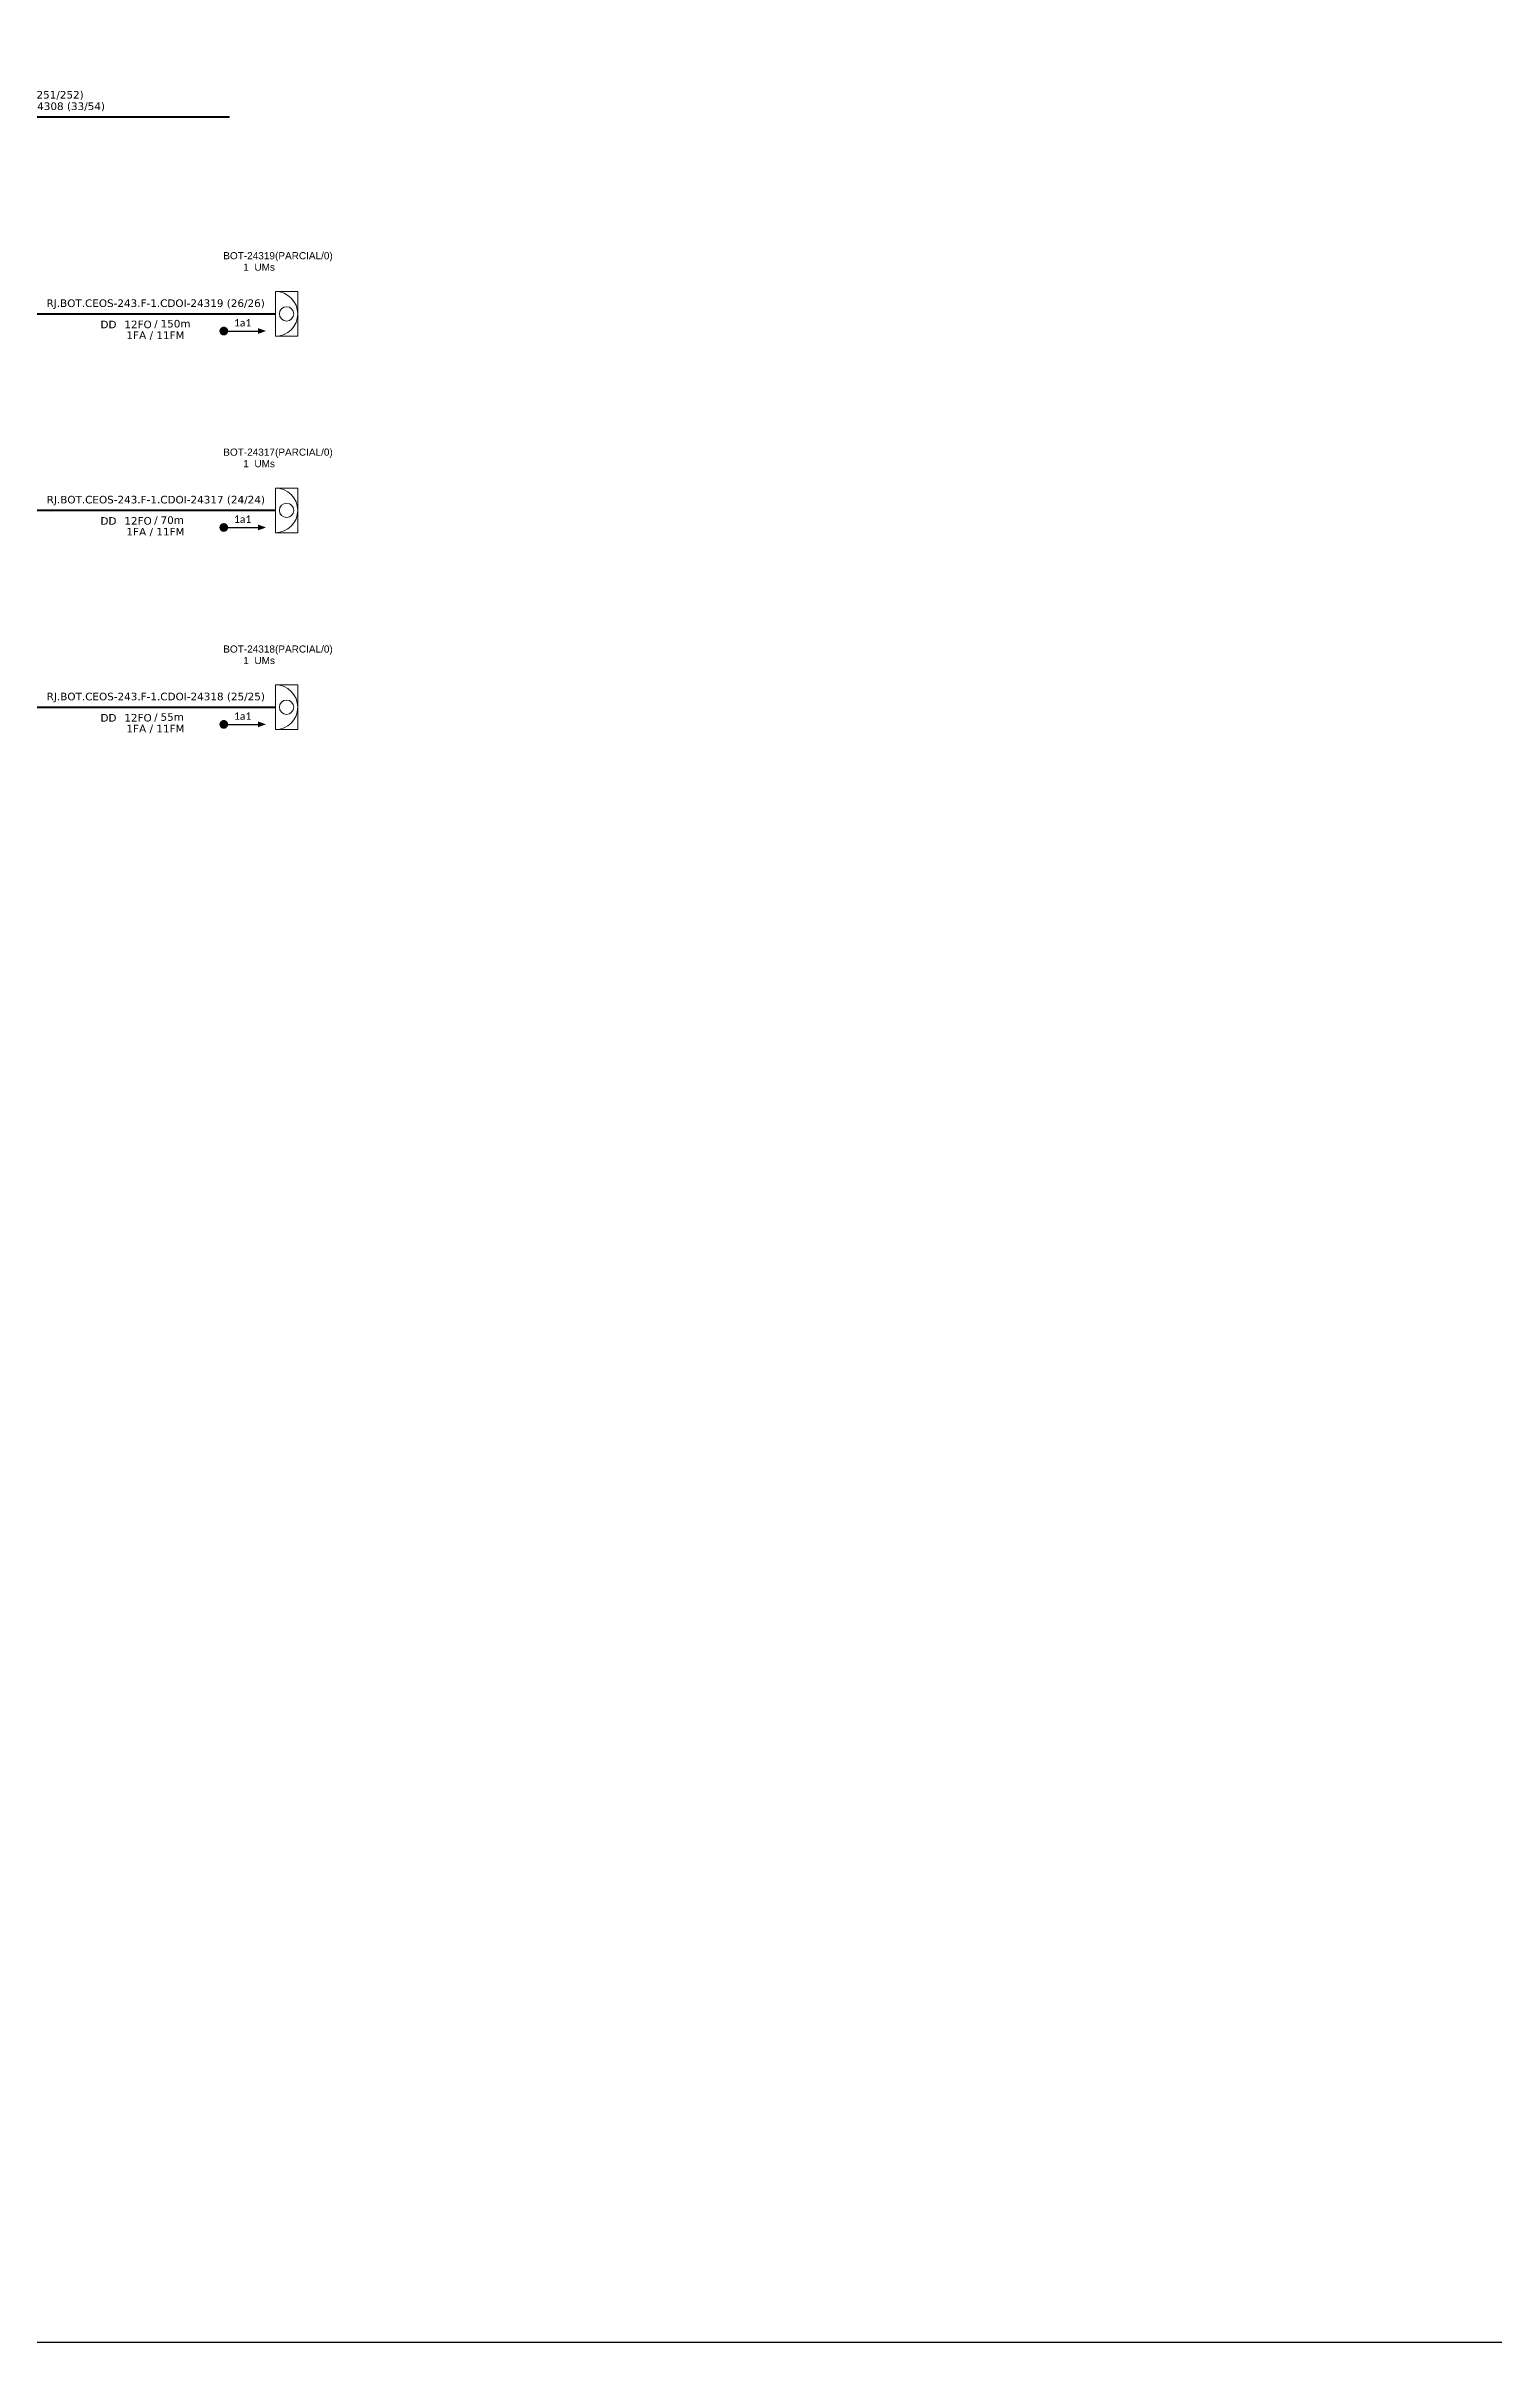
# Model space of a CAD drawing. Header units: metres. Extents: x -1434 to -593, y 563 to 1157.
# Drawn here: x -1071.5 to -879.3, y 563 to 867.8 of the extents above; entities that cross this region are included whole.
import ezdxf
from ezdxf.enums import TextEntityAlignment as Align

# ---------------------------------------------------------------- set-up
doc = ezdxf.new("R2010")
doc.units = ezdxf.units.M
for name, color, linetype, lineweight in [("20.0-LEGENDA DOS CDO'S", 1, 'Continuous', 0), ('20.1-CDO_INTERIOR', 1, 'Continuous', 0), ('40.1-ETIQUETAS', 1, 'Continuous', 20)]:
    doc.layers.add(name, color=color, linetype=linetype, lineweight=lineweight)
doc.layers.add('CAP a instalar', color=1, linetype='Continuous')
doc.layers.add('SETA', color=7, linetype='Continuous')
doc.styles.add('ARIAL', font='arial.ttf')
doc.styles.add('siredit', font='verdana.ttf')
doc.styles.get("Standard").update_dxf_attribs({"font": 'arial.ttf'})

# ---------------------------------------------------------------- blocks, each defined once
blk = doc.blocks.new('CDOI_INT')
at = {"layer": '20.1-CDO_INTERIOR', "color": 0, "lineweight": 18}
blk.add_lwpolyline([(4.25, -4.25), (4.25, 4.25), (0, 4.25), (0, -4.25)], close=True, dxfattribs=at)
blk.add_circle((2.12, 0), 1.36, dxfattribs=at)
blk.add_arc((0, 0), 4.25, 270, 90, dxfattribs=at)
at = {"layer": "20.0-LEGENDA DOS CDO'S", "color": 0, "style": 'ARIAL'}
for tag, p in [('CDO_N', (-0.08, 10.38)), ('SURVEY', (-0.08, 8.2)), ('SPLITER_1', (21.18, 10.38)), ('SPLITER_2', (21.19, 8.68)), ('SAP', (-0.08, 6.23)), ('1:XX', (5.94, -2.22)), ('UMS', (5.94, -4.24))]:
    blk.add_attdef(tag, p, '', height=1.36, dxfattribs=at)
blk.add_attdef('FIBRAS_UTILIZADAS', text='', height=1.36, dxfattribs=at).set_placement((15.34, 10.38), align=Align.CENTER)
blk = doc.blocks.new('ETIQUETA_RS5F')
at = {"layer": '40.1-ETIQUETAS', "color": 0, "style": 'siredit'}
blk.add_text('/', height=1.5, dxfattribs=at).set_placement((1.55, -1.95), align=Align.MIDDLE_RIGHT)
for tag, p in [('ETIQUETA_R_PRIMARIA', (1.18, 4.1)), ('ETIQUETA_R_SECUNDARIA', (1.18, 2.1)), ('F_ATIVAS/F_MORTAS', (1.11, -4.24))]:
    blk.add_attdef(tag, text='', height=1.5, dxfattribs=at).set_placement(p, align=Align.MIDDLE_CENTER)
for tag, p in [('TIPO_CABO', (-6.62, -2.12)), ('CAP_CABO', (0.37, -2.09))]:
    blk.add_attdef(tag, text='', height=1.5, dxfattribs=at).set_placement(p, align=Align.MIDDLE_RIGHT)
blk.add_attdef('METROS', text='', height=1.5, dxfattribs=at).set_placement((2.11, -1.95), align=Align.MIDDLE_LEFT)
for tag, p in [('FUSÃO_1', (0.82, -8.39)), ('FUSÃO_2', (0.82, -10.6)), ('FUSÃO_3', (0.82, -12.93)), ('FUSÃO_4', (0.82, -15.14)), ('FUSÃO_5', (0.82, -17.16))]:
    blk.add_attdef(tag, text='', height=1.5, dxfattribs=at).set_placement(p, align=Align.CENTER)

msp = doc.modelspace()

# ---------------------------------------------------------------- linework, layer by layer
at = {"color": 7}
msp.add_lwpolyline([(-1434.31, 562.96), (-593.31, 562.96), (-593.31, 1156.96), (-1434.31, 1156.96)], close=True, dxfattribs=at)
at = {"const_width": 0.575}
for points in [[(-1048.14, 829.95, 1), (-1047.56, 829.95, 1)], [(-1048.14, 803.87, 1), (-1047.56, 803.87, 1)], [(-1048.14, 777.73, 1), (-1047.56, 777.73, 1)]]:
    msp.add_lwpolyline(points, format="xyb", close=True, dxfattribs=at)
at = {"layer": 'CAP a instalar', "color": 7, "ltscale": 7, "const_width": 0.268}
msp.add_lwpolyline([(-1126.72, 858.37), (-1047.09, 858.37)], dxfattribs=at)
at = {"layer": 'CAP a instalar', "color": 8, "ltscale": 7, "const_width": 0.268}
for points in [[(-1076.95, 832.22), (-1041.01, 832.23)], [(-1075.62, 806.14), (-1041.01, 806.14)], [(-1075.62, 780), (-1041.01, 780.01)]]:
    msp.add_lwpolyline(points, dxfattribs=at)
at = {"layer": 'SETA'}
for points in [[(-1047.85, 829.95), (-1042.91, 829.95)], [(-1047.85, 803.87), (-1042.91, 803.87)], [(-1047.85, 777.73), (-1042.91, 777.73)]]:
    msp.add_lwpolyline(points, dxfattribs=at)
for points in [[(-1043.31, 830.34), (-1042.25, 829.96), (-1043.31, 829.57)], [(-1043.31, 804.26), (-1042.25, 803.87), (-1043.31, 803.49)], [(-1043.31, 778.12), (-1042.25, 777.74), (-1043.31, 777.35)]]:
    msp.add_solid(points, dxfattribs=at)

# ---------------------------------------------------------------- block references
at = {"layer": '20.1-CDO_INTERIOR', "color": 8, "ltscale": 11}
ref = msp.add_blockref('CDOI_INT', (-1041, 832.23), dxfattribs=dict(at, xscale=0.6986235969646043, yscale=0.6986235969646043, zscale=0.6986235969646043))
ref.add_attrib('CDO_N', 'BOT-24319', dxfattribs={"layer": "20.0-LEGENDA DOS CDO'S", "color": 8, "height": 0.95, "style": 'ARIAL'}).set_placement((-1041.06, 839.48), align=Align.RIGHT)
ref.add_attrib('FIBRAS_UTILIZADAS', '    (PARCIAL/0)', dxfattribs={"layer": "20.0-LEGENDA DOS CDO'S", "color": 8, "height": 0.9484, "style": 'ARIAL'}).set_placement((-1037.95, 839.48), align=Align.CENTER)
ref.add_attrib('SURVEY', '1  UMs', dxfattribs={"layer": "20.0-LEGENDA DOS CDO'S", "color": 8, "height": 0.95, "style": 'ARIAL'}).set_placement((-1041.06, 837.96), align=Align.RIGHT)
ref = msp.add_blockref('CDOI_INT', (-1041, 806.14), dxfattribs=dict(at, xscale=0.6986235969646043, yscale=0.6986235969646043, zscale=0.6986235969646043))
ref.add_attrib('CDO_N', 'BOT-24317', dxfattribs={"layer": "20.0-LEGENDA DOS CDO'S", "color": 8, "height": 0.95, "style": 'ARIAL'}).set_placement((-1041.06, 813.4), align=Align.RIGHT)
ref.add_attrib('FIBRAS_UTILIZADAS', '    (PARCIAL/0)', dxfattribs={"layer": "20.0-LEGENDA DOS CDO'S", "color": 8, "height": 0.9484, "style": 'ARIAL'}).set_placement((-1037.95, 813.4), align=Align.CENTER)
ref.add_attrib('SURVEY', '1  UMs', dxfattribs={"layer": "20.0-LEGENDA DOS CDO'S", "color": 8, "height": 0.95, "style": 'ARIAL'}).set_placement((-1041.06, 811.87), align=Align.RIGHT)
ref = msp.add_blockref('CDOI_INT', (-1041, 780.01), dxfattribs=dict(at, xscale=0.6986235969646043, yscale=0.6986235969646043, zscale=0.6986235969646043))
ref.add_attrib('CDO_N', 'BOT-24318', dxfattribs={"layer": "20.0-LEGENDA DOS CDO'S", "color": 8, "height": 0.95, "style": 'ARIAL'}).set_placement((-1041.06, 787.26), align=Align.RIGHT)
ref.add_attrib('FIBRAS_UTILIZADAS', '    (PARCIAL/0)', dxfattribs={"layer": "20.0-LEGENDA DOS CDO'S", "color": 8, "height": 0.9484, "style": 'ARIAL'}).set_placement((-1037.95, 787.26), align=Align.CENTER)
ref.add_attrib('SURVEY', '1  UMs', dxfattribs={"layer": "20.0-LEGENDA DOS CDO'S", "color": 8, "height": 0.95, "style": 'ARIAL'}).set_placement((-1041.06, 785.74), align=Align.RIGHT)
at = {"layer": '40.1-ETIQUETAS', "color": 7}
ref = msp.add_blockref('ETIQUETA_RS5F', (-1078.61, 858.39), dxfattribs=dict(at, xscale=0.6704489508658391, yscale=0.6704489508658391, zscale=0.6704489508658391))
ref.add_attrib('ETIQUETA_R_PRIMARIA', 'RJ.BOT.F-8.CEO-24308 (251/252)', dxfattribs={"color": 0, "height": 1.0057, "style": 'siredit'}).set_placement((-1077.84, 861.32), align=Align.MIDDLE_CENTER)
ref.add_attrib('ETIQUETA_R_SECUNDARIA', 'RJ.BOT.CEOS-243.F-1.CEO-24308 (33/54)', dxfattribs={"color": 0, "height": 1.0057, "style": 'siredit'}).set_placement((-1077.82, 859.8), align=Align.MIDDLE_CENTER)
ref.add_attrib('TIPO_CABO', 'DD', dxfattribs={"color": 0, "height": 1.006, "style": 'siredit'}).set_placement((-1083.04, 856.97), align=Align.MIDDLE_RIGHT)
ref.add_attrib('CAP_CABO', '36FO', dxfattribs={"color": 0, "height": 1.006, "style": 'siredit'}).set_placement((-1078.36, 856.98), align=Align.MIDDLE_RIGHT)
ref.add_attrib('METROS', '115m', dxfattribs={"color": 0, "height": 1.006, "style": 'siredit'}).set_placement((-1077.19, 857.08), align=Align.MIDDLE_LEFT)
ref.add_attrib('F_ATIVAS/F_MORTAS', '24FA / 12FM', dxfattribs={"color": 0, "height": 1.0057, "style": 'siredit'}).set_placement((-1077.86, 855.54), align=Align.MIDDLE_CENTER)
at = {"layer": '40.1-ETIQUETAS', "color": 8}
ref = msp.add_blockref('ETIQUETA_RS5F', (-1057.67, 832.24), dxfattribs=dict(at, xscale=0.6704489508658391, yscale=0.6704489508658391, zscale=0.6704489508658391))
ref.add_attrib('ETIQUETA_R_PRIMARIA', 'RJ.BOT.CEOS-243.F-1.CDOI-24319 (26/26)', dxfattribs={"color": 0, "height": 1.0057, "style": 'siredit'}).set_placement((-1056.9, 833.65), align=Align.MIDDLE_CENTER)
ref.add_attrib('TIPO_CABO', 'DD', dxfattribs={"color": 0, "height": 1.006, "style": 'siredit'}).set_placement((-1062.1, 830.82), align=Align.MIDDLE_RIGHT)
ref.add_attrib('CAP_CABO', '12FO', dxfattribs={"color": 0, "height": 1.006, "style": 'siredit'}).set_placement((-1057.42, 830.83), align=Align.MIDDLE_RIGHT)
ref.add_attrib('METROS', '150m', dxfattribs={"color": 0, "height": 1.006, "style": 'siredit'}).set_placement((-1056.25, 830.93), align=Align.MIDDLE_LEFT)
ref.add_attrib('F_ATIVAS/F_MORTAS', '1FA / 11FM', dxfattribs={"color": 0, "height": 1.006, "style": 'siredit'}).set_placement((-1056.92, 829.39), align=Align.MIDDLE_CENTER)
ref = msp.add_blockref('ETIQUETA_RS5F', (-1057.67, 806.16), dxfattribs=dict(at, xscale=0.6704489508658391, yscale=0.6704489508658391, zscale=0.6704489508658391))
ref.add_attrib('ETIQUETA_R_SECUNDARIA', 'RJ.BOT.CEOS-243.F-1.CDOI-24317 (24/24)', dxfattribs={"color": 0, "height": 1.0057, "style": 'siredit'}).set_placement((-1056.88, 807.57), align=Align.MIDDLE_CENTER)
ref.add_attrib('TIPO_CABO', 'DD', dxfattribs={"color": 0, "height": 1.006, "style": 'siredit'}).set_placement((-1062.1, 804.74), align=Align.MIDDLE_RIGHT)
ref.add_attrib('CAP_CABO', '12FO', dxfattribs={"color": 0, "height": 1.006, "style": 'siredit'}).set_placement((-1057.42, 804.75), align=Align.MIDDLE_RIGHT)
ref.add_attrib('METROS', '70m', dxfattribs={"color": 0, "height": 1.006, "style": 'siredit'}).set_placement((-1056.25, 804.85), align=Align.MIDDLE_LEFT)
ref.add_attrib('F_ATIVAS/F_MORTAS', '1FA / 11FM', dxfattribs={"color": 0, "height": 1.006, "style": 'siredit'}).set_placement((-1056.92, 803.31), align=Align.MIDDLE_CENTER)
ref = msp.add_blockref('ETIQUETA_RS5F', (-1057.67, 780.02), dxfattribs=dict(at, xscale=0.6704489508658391, yscale=0.6704489508658391, zscale=0.6704489508658391))
ref.add_attrib('ETIQUETA_R_SECUNDARIA', 'RJ.BOT.CEOS-243.F-1.CDOI-24318 (25/25)', dxfattribs={"color": 0, "height": 1.0057, "style": 'siredit'}).set_placement((-1056.88, 781.43), align=Align.MIDDLE_CENTER)
ref.add_attrib('TIPO_CABO', 'DD', dxfattribs={"color": 0, "height": 1.006, "style": 'siredit'}).set_placement((-1062.1, 778.6), align=Align.MIDDLE_RIGHT)
ref.add_attrib('CAP_CABO', '12FO', dxfattribs={"color": 0, "height": 1.006, "style": 'siredit'}).set_placement((-1057.42, 778.61), align=Align.MIDDLE_RIGHT)
ref.add_attrib('METROS', '55m', dxfattribs={"color": 0, "height": 1.006, "style": 'siredit'}).set_placement((-1056.25, 778.71), align=Align.MIDDLE_LEFT)
ref.add_attrib('F_ATIVAS/F_MORTAS', '1FA / 11FM', dxfattribs={"color": 0, "height": 1.006, "style": 'siredit'}).set_placement((-1056.92, 777.17), align=Align.MIDDLE_CENTER)

# ---------------------------------------------------------------- texts
at = {"color": 0, "char_height": 0.9833, "width": 14.5763, "attachment_point": 5}
for insert in [(-1045.35, 831.05), (-1045.35, 804.97), (-1045.35, 778.83)]:
    msp.add_mtext('\\C7;\\fCalibri|b0|i0|c0|p34;1a1', dxfattribs=dict(at, insert=insert))

doc.saveas('drawing.dxf')
